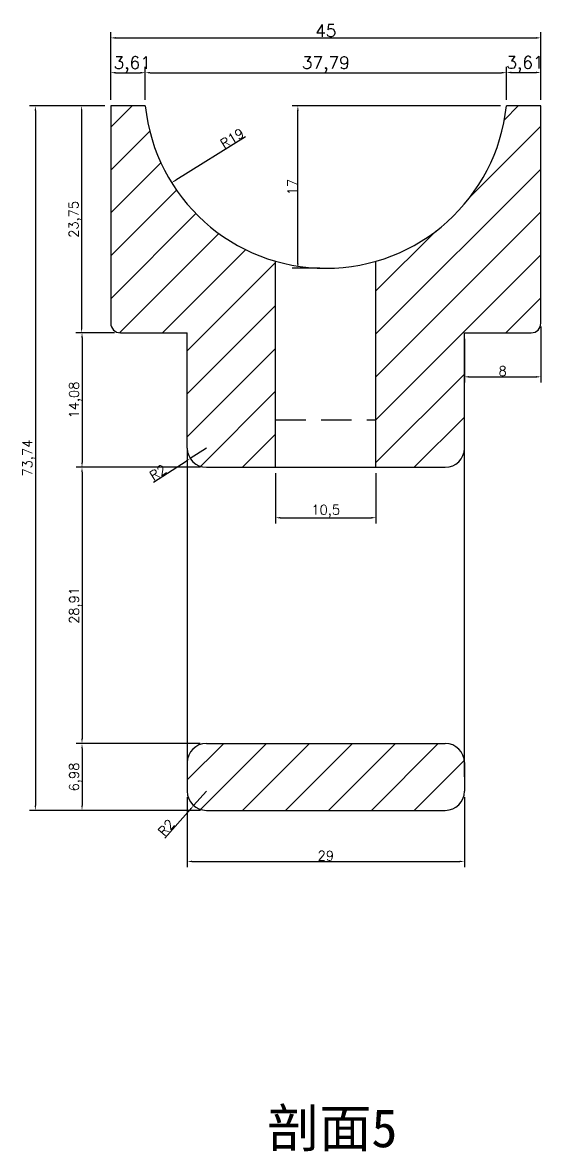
# Model space of a CAD drawing. Header units: millimetres. Extents: x 6817 to 10425, y -2870 to -164.
# Drawn here: x 7948.9 to 8003.2, y -2810.4 to -2692.2 of the extents above; entities that cross this region are included whole.
import ezdxf

# ---------------------------------------------------------------- set-up
doc = ezdxf.new("R2010")
doc.units = ezdxf.units.MM
doc.linetypes.add('HIDDEN', pattern=[9.525, 6.35, -3.175])
doc.layers.add('图层2', color=108, linetype='Continuous')
doc.styles.get("Standard").update_dxf_attribs({"font": 'txt', "bigfont": 'gbcbig.shx'})
doc.dimstyles.new('ISO-25', dxfattribs={"dimtxt": 1, "dimasz": 0.5, "dimexe": 0.6, "dimexo": 0.625, "dimgap": 0.1, "dimtad": 1, "dimtxsty": 'Standard', "dimcen": 2.5, "dimadec": 0, "dimazin": 0, "dimtfac": 1, "dimtmove": 0, "dimatfit": 3, "dimfxl": 1, "dimarcsym": 0})
pattern_1 = [(45, (44.474, -33.572), (-2.245064, 2.245064), [])]

# ---------------------------------------------------------------- blocks, each defined once
blk = doc.blocks.new('*D1389')
at = {"layer": 'Defpoints', "color": 0, "linetype": 'ByBlock', "transparency": 16777216}
for p in [(7961.75, -2697.44), (7958.14, -2700.91), (7961.75, -2700.91)]:
    blk.add_point(p, dxfattribs=at)
at = {"layer": '图层2', "color": 0, "linetype": 'ByBlock', "lineweight": -2, "transparency": 16777216}
for p, q in [((7958.14, -2700.29), (7958.14, -2696.84)), ((7958.64, -2697.44), (7961.25, -2697.44)), ((7961.75, -2700.29), (7961.75, -2696.84))]:
    blk.add_line(p, q, dxfattribs=at)
at = {"layer": '图层2', "color": 0, "linetype": 'ByBlock', "transparency": 16777216}
for points in [[(7958.64, -2697.35), (7958.64, -2697.52), (7958.14, -2697.44)], [(7961.25, -2697.35), (7961.25, -2697.52), (7961.75, -2697.44)]]:
    blk.add_solid(points, dxfattribs=at)
at = {"layer": '图层2', "color": 0, "linetype": 'ByBlock', "transparency": 16777216, "insert": (7960.38, -2696.58), "char_height": 1.3, "attachment_point": 5}
blk.add_mtext('3,61', dxfattribs=at)
blk = doc.blocks.new('*D1390')
at = {"layer": 'Defpoints', "color": 0, "linetype": 'ByBlock', "transparency": 16777216}
for p in [(7999.54, -2697.44), (7961.75, -2700.91), (7999.54, -2700.91)]:
    blk.add_point(p, dxfattribs=at)
at = {"layer": '图层2', "color": 0, "linetype": 'ByBlock', "lineweight": -2, "transparency": 16777216}
for p, q in [((7961.75, -2700.29), (7961.75, -2696.84)), ((7962.25, -2697.44), (7999.04, -2697.44)), ((7999.54, -2700.29), (7999.54, -2696.84))]:
    blk.add_line(p, q, dxfattribs=at)
at = {"layer": '图层2', "color": 0, "linetype": 'ByBlock', "transparency": 16777216}
for points in [[(7962.25, -2697.35), (7962.25, -2697.52), (7961.75, -2697.44)], [(7999.04, -2697.35), (7999.04, -2697.52), (7999.54, -2697.44)]]:
    blk.add_solid(points, dxfattribs=at)
at = {"layer": '图层2', "color": 0, "linetype": 'ByBlock', "transparency": 16777216, "insert": (7980.64, -2696.58), "char_height": 1.3, "attachment_point": 5}
blk.add_mtext('37,79', dxfattribs=at)
blk = doc.blocks.new('*D1391')
at = {"layer": 'Defpoints', "color": 0, "linetype": 'ByBlock', "transparency": 16777216}
for p in [(8003.14, -2697.41), (7999.54, -2700.91), (8003.14, -2700.91)]:
    blk.add_point(p, dxfattribs=at)
at = {"layer": '图层2', "color": 0, "linetype": 'ByBlock', "lineweight": -2, "transparency": 16777216}
for p, q in [((7999.54, -2700.29), (7999.54, -2696.81)), ((8000.04, -2697.41), (8002.64, -2697.41)), ((8003.14, -2700.29), (8003.14, -2696.81))]:
    blk.add_line(p, q, dxfattribs=at)
at = {"layer": '图层2', "color": 0, "linetype": 'ByBlock', "transparency": 16777216}
for points in [[(8000.04, -2697.33), (8000.04, -2697.5), (7999.54, -2697.41)], [(8002.64, -2697.33), (8002.64, -2697.5), (8003.14, -2697.41)]]:
    blk.add_solid(points, dxfattribs=at)
at = {"layer": '图层2', "color": 0, "linetype": 'ByBlock', "transparency": 16777216, "insert": (8001.48, -2696.56), "char_height": 1.3, "attachment_point": 5}
blk.add_mtext('3,61', dxfattribs=at)
blk = doc.blocks.new('*D1392')
at = {"layer": 'Defpoints', "color": 0, "linetype": 'ByBlock', "transparency": 16777216}
for p in [(8003.14, -2693.79), (7958.14, -2700.91), (8003.14, -2700.91)]:
    blk.add_point(p, dxfattribs=at)
at = {"layer": '图层2', "color": 0, "linetype": 'ByBlock', "lineweight": -2, "transparency": 16777216}
for p, q in [((7958.14, -2700.29), (7958.14, -2693.19)), ((7958.64, -2693.79), (8002.64, -2693.79)), ((8003.14, -2700.29), (8003.14, -2693.19))]:
    blk.add_line(p, q, dxfattribs=at)
at = {"layer": '图层2', "color": 0, "linetype": 'ByBlock', "transparency": 16777216}
for points in [[(7958.64, -2693.71), (7958.64, -2693.88), (7958.14, -2693.79)], [(8002.64, -2693.71), (8002.64, -2693.88), (8003.14, -2693.79)]]:
    blk.add_solid(points, dxfattribs=at)
at = {"layer": '图层2', "color": 0, "linetype": 'ByBlock', "transparency": 16777216, "insert": (7980.64, -2693.04), "char_height": 1.3, "attachment_point": 5}
blk.add_mtext('45', dxfattribs=at)
blk = doc.blocks.new('*D1393')
at = {"layer": 'Defpoints', "color": 0, "linetype": 'ByBlock', "transparency": 16777216}
for p in [(7980.64, -2698.91), (7964.51, -2708.96)]:
    blk.add_point(p, dxfattribs=at)
at = {"layer": '图层2', "color": 0, "linetype": 'ByBlock', "lineweight": -2, "transparency": 16777216}
blk.add_line((7972.24, -2704.15), (7964.94, -2708.69), dxfattribs=at)
at = {"layer": '图层2', "color": 0, "linetype": 'ByBlock', "transparency": 16777216}
blk.add_solid([(7964.89, -2708.62), (7964.98, -2708.76), (7964.51, -2708.96)], dxfattribs=at)
at = {"layer": '图层2', "color": 0, "linetype": 'ByBlock', "transparency": 16777216, "insert": (7970.84, -2704.31), "char_height": 1, "attachment_point": 5, "rotation": 31.9165}
blk.add_mtext('R19', dxfattribs=at)
blk = doc.blocks.new('*D1394')
at = {"layer": 'Defpoints', "color": 0, "linetype": 'ByBlock', "transparency": 16777216}
for p in [(7977.72, -2700.91), (7999.54, -2700.91), (7980.64, -2717.91)]:
    blk.add_point(p, dxfattribs=at)
at = {"layer": '图层2', "color": 0, "linetype": 'ByBlock', "lineweight": -2, "transparency": 16777216}
for p, q in [((7998.91, -2700.91), (7977.12, -2700.91)), ((7977.72, -2717.41), (7977.72, -2701.41)), ((7980.02, -2717.91), (7977.12, -2717.91))]:
    blk.add_line(p, q, dxfattribs=at)
at = {"layer": '图层2', "color": 0, "linetype": 'ByBlock', "transparency": 16777216}
for points in [[(7977.63, -2701.41), (7977.8, -2701.41), (7977.72, -2700.91)], [(7977.63, -2717.41), (7977.8, -2717.41), (7977.72, -2717.91)]]:
    blk.add_solid(points, dxfattribs=at)
at = {"layer": '图层2', "color": 0, "linetype": 'ByBlock', "transparency": 16777216, "insert": (7977.12, -2709.41), "char_height": 1, "attachment_point": 5, "rotation": 90}
blk.add_mtext('17', dxfattribs=at)
blk = doc.blocks.new('*D1408')
at = {"layer": 'Defpoints', "color": 0, "linetype": 'ByBlock', "transparency": 16777216}
for p in [(7966.46, -2737.82), (7968.14, -2736.74)]:
    blk.add_point(p, dxfattribs=at)
at = {"layer": '图层2', "color": 0, "linetype": 'ByBlock', "lineweight": -2, "transparency": 16777216}
for p, q in [((7968.14, -2736.74), (7966.46, -2737.82)), ((7962.62, -2740.29), (7966.04, -2738.09))]:
    blk.add_line(p, q, dxfattribs=at)
at = {"layer": '图层2', "color": 0, "linetype": 'ByBlock', "transparency": 16777216}
blk.add_solid([(7965.99, -2738.02), (7966.08, -2738.16), (7966.46, -2737.82)], dxfattribs=at)
at = {"layer": '图层2', "color": 0, "linetype": 'ByBlock', "transparency": 16777216, "insert": (7963.08, -2739.28), "char_height": 1, "attachment_point": 5, "rotation": 32.6794}
blk.add_mtext('R2', dxfattribs=at)
blk = doc.blocks.new('*D1409')
at = {"layer": 'Defpoints', "color": 0, "linetype": 'ByBlock', "transparency": 16777216}
for p in [(7968.14, -2772.65), (7966.81, -2774.15)]:
    blk.add_point(p, dxfattribs=at)
at = {"layer": '图层2', "color": 0, "linetype": 'ByBlock', "lineweight": -2, "transparency": 16777216}
for p, q in [((7968.14, -2772.65), (7966.81, -2774.15)), ((7963.78, -2777.56), (7966.48, -2774.52))]:
    blk.add_line(p, q, dxfattribs=at)
at = {"layer": '图层2', "color": 0, "linetype": 'ByBlock', "transparency": 16777216}
blk.add_solid([(7966.42, -2774.47), (7966.54, -2774.58), (7966.81, -2774.15)], dxfattribs=at)
at = {"layer": '图层2', "color": 0, "linetype": 'ByBlock', "transparency": 16777216, "insert": (7963.95, -2776.46), "char_height": 1, "attachment_point": 5, "rotation": 48.3687}
blk.add_mtext('R2', dxfattribs=at)
blk = doc.blocks.new('*D1410')
at = {"layer": 'Defpoints', "color": 0, "linetype": 'ByBlock', "transparency": 16777216}
for p in [(7958.14, -2700.91), (7955.09, -2724.66), (7959.14, -2724.66)]:
    blk.add_point(p, dxfattribs=at)
at = {"layer": '图层2', "color": 0, "linetype": 'ByBlock', "lineweight": -2, "transparency": 16777216}
for p, q in [((7957.52, -2700.91), (7954.49, -2700.91)), ((7955.09, -2701.41), (7955.09, -2724.16)), ((7958.52, -2724.66), (7954.49, -2724.66))]:
    blk.add_line(p, q, dxfattribs=at)
at = {"layer": '图层2', "color": 0, "linetype": 'ByBlock', "transparency": 16777216}
for points in [[(7955.01, -2701.41), (7955.17, -2701.41), (7955.09, -2700.91)], [(7955.01, -2724.16), (7955.17, -2724.16), (7955.09, -2724.66)]]:
    blk.add_solid(points, dxfattribs=at)
at = {"layer": '图层2', "color": 0, "linetype": 'ByBlock', "transparency": 16777216, "insert": (7954.41, -2712.79), "char_height": 1, "attachment_point": 5, "rotation": 90}
blk.add_mtext('23,75', dxfattribs=at)
blk = doc.blocks.new('*D1411')
at = {"layer": 'Defpoints', "color": 0, "linetype": 'ByBlock', "transparency": 16777216}
for p in [(7959.14, -2724.66), (7955.13, -2738.74), (7968.14, -2738.74)]:
    blk.add_point(p, dxfattribs=at)
at = {"layer": '图层2', "color": 0, "linetype": 'ByBlock', "lineweight": -2, "transparency": 16777216}
for p, q in [((7958.52, -2724.66), (7954.53, -2724.66)), ((7955.13, -2725.16), (7955.13, -2738.24)), ((7967.52, -2738.74), (7954.53, -2738.74))]:
    blk.add_line(p, q, dxfattribs=at)
at = {"layer": '图层2', "color": 0, "linetype": 'ByBlock', "transparency": 16777216}
for points in [[(7955.05, -2725.16), (7955.21, -2725.16), (7955.13, -2724.66)], [(7955.05, -2738.24), (7955.21, -2738.24), (7955.13, -2738.74)]]:
    blk.add_solid(points, dxfattribs=at)
at = {"layer": '图层2', "color": 0, "linetype": 'ByBlock', "transparency": 16777216, "insert": (7954.45, -2731.7), "char_height": 1, "attachment_point": 5, "rotation": 90}
blk.add_mtext('14,08', dxfattribs=at)
blk = doc.blocks.new('*D1412')
at = {"layer": 'Defpoints', "color": 0, "linetype": 'ByBlock', "transparency": 16777216}
for p in [(7967.52, -2738.74), (7955.13, -2767.65), (7968.1, -2767.65)]:
    blk.add_point(p, dxfattribs=at)
at = {"layer": '图层2', "color": 0, "linetype": 'ByBlock', "lineweight": -2, "transparency": 16777216}
for p, q in [((7966.89, -2738.74), (7954.53, -2738.74)), ((7955.13, -2739.24), (7955.13, -2767.15)), ((7967.48, -2767.65), (7954.53, -2767.65))]:
    blk.add_line(p, q, dxfattribs=at)
at = {"layer": '图层2', "color": 0, "linetype": 'ByBlock', "transparency": 16777216}
for points in [[(7955.05, -2739.24), (7955.21, -2739.24), (7955.13, -2738.74)], [(7955.05, -2767.15), (7955.21, -2767.15), (7955.13, -2767.65)]]:
    blk.add_solid(points, dxfattribs=at)
at = {"layer": '图层2', "color": 0, "linetype": 'ByBlock', "transparency": 16777216, "insert": (7954.45, -2753.2), "char_height": 1, "attachment_point": 5, "rotation": 90}
blk.add_mtext('28,91', dxfattribs=at)
blk = doc.blocks.new('*D1413')
at = {"layer": 'Defpoints', "color": 0, "linetype": 'ByBlock', "transparency": 16777216}
for p in [(7967.85, -2767.67), (7955.13, -2774.65), (7968.14, -2774.65)]:
    blk.add_point(p, dxfattribs=at)
at = {"layer": '图层2', "color": 0, "linetype": 'ByBlock', "lineweight": -2, "transparency": 16777216}
for p, q in [((7967.23, -2767.67), (7954.53, -2767.67)), ((7955.13, -2768.17), (7955.13, -2774.15)), ((7967.52, -2774.65), (7954.53, -2774.65))]:
    blk.add_line(p, q, dxfattribs=at)
at = {"layer": '图层2', "color": 0, "linetype": 'ByBlock', "transparency": 16777216}
for points in [[(7955.05, -2768.17), (7955.21, -2768.17), (7955.13, -2767.67)], [(7955.05, -2774.15), (7955.21, -2774.15), (7955.13, -2774.65)]]:
    blk.add_solid(points, dxfattribs=at)
at = {"layer": '图层2', "color": 0, "linetype": 'ByBlock', "transparency": 16777216, "insert": (7954.45, -2771.16), "char_height": 1, "attachment_point": 5, "rotation": 90}
blk.add_mtext('6,98', dxfattribs=at)
blk = doc.blocks.new('*D1414')
at = {"layer": 'Defpoints', "color": 0, "linetype": 'ByBlock', "transparency": 16777216}
for p in [(7966.14, -2772.65), (7995.14, -2772.65), (7995.14, -2780)]:
    blk.add_point(p, dxfattribs=at)
at = {"layer": '图层2', "color": 0, "linetype": 'ByBlock', "lineweight": -2, "transparency": 16777216}
for p, q in [((7966.14, -2773.28), (7966.14, -2780.6)), ((7995.14, -2773.28), (7995.14, -2780.6)), ((7966.64, -2780), (7994.64, -2780))]:
    blk.add_line(p, q, dxfattribs=at)
at = {"layer": '图层2', "color": 0, "linetype": 'ByBlock', "transparency": 16777216}
for points in [[(7966.64, -2779.92), (7966.64, -2780.08), (7966.14, -2780)], [(7994.64, -2779.92), (7994.64, -2780.08), (7995.14, -2780)]]:
    blk.add_solid(points, dxfattribs=at)
at = {"layer": '图层2', "color": 0, "linetype": 'ByBlock', "transparency": 16777216, "insert": (7980.64, -2779.4), "char_height": 1, "attachment_point": 5}
blk.add_mtext('29', dxfattribs=at)
blk = doc.blocks.new('*D1415')
at = {"layer": 'Defpoints', "color": 0, "linetype": 'ByBlock', "transparency": 16777216}
for p in [(8003.14, -2723.38), (7995.14, -2724.66), (8003.14, -2729.27)]:
    blk.add_point(p, dxfattribs=at)
at = {"layer": '图层2', "color": 0, "linetype": 'ByBlock', "lineweight": -2, "transparency": 16777216}
for p, q in [((8003.14, -2724.01), (8003.14, -2729.87)), ((7995.14, -2725.29), (7995.14, -2729.87)), ((7995.64, -2729.27), (8002.64, -2729.27))]:
    blk.add_line(p, q, dxfattribs=at)
at = {"layer": '图层2', "color": 0, "linetype": 'ByBlock', "transparency": 16777216}
for points in [[(7995.64, -2729.19), (7995.64, -2729.36), (7995.14, -2729.27)], [(8002.64, -2729.19), (8002.64, -2729.36), (8003.14, -2729.27)]]:
    blk.add_solid(points, dxfattribs=at)
at = {"layer": '图层2', "color": 0, "linetype": 'ByBlock', "transparency": 16777216, "insert": (7999.14, -2728.67), "char_height": 1, "attachment_point": 5}
blk.add_mtext('8', dxfattribs=at)
blk = doc.blocks.new('*D1416')
at = {"layer": 'Defpoints', "color": 0, "linetype": 'ByBlock', "transparency": 16777216}
for p in [(7958.14, -2700.91), (7950.25, -2774.65), (7968.14, -2774.65)]:
    blk.add_point(p, dxfattribs=at)
at = {"layer": '图层2', "color": 0, "linetype": 'ByBlock', "lineweight": -2, "transparency": 16777216}
for p, q in [((7957.52, -2700.91), (7949.65, -2700.91)), ((7950.25, -2701.41), (7950.25, -2774.15)), ((7967.52, -2774.65), (7949.65, -2774.65))]:
    blk.add_line(p, q, dxfattribs=at)
at = {"layer": '图层2', "color": 0, "linetype": 'ByBlock', "transparency": 16777216}
for points in [[(7950.17, -2701.41), (7950.33, -2701.41), (7950.25, -2700.91)], [(7950.17, -2774.15), (7950.33, -2774.15), (7950.25, -2774.65)]]:
    blk.add_solid(points, dxfattribs=at)
at = {"layer": '图层2', "color": 0, "linetype": 'ByBlock', "transparency": 16777216, "insert": (7949.57, -2737.78), "char_height": 1, "attachment_point": 5, "rotation": 90}
blk.add_mtext('73,74', dxfattribs=at)
blk = doc.blocks.new('*D1417')
at = {"layer": 'Defpoints', "color": 0, "linetype": 'ByBlock', "transparency": 16777216}
for p in [(7975.39, -2738.74), (7985.89, -2738.74), (7985.89, -2744.02)]:
    blk.add_point(p, dxfattribs=at)
at = {"layer": '图层2', "color": 0, "linetype": 'ByBlock', "lineweight": -2, "transparency": 16777216}
for p, q in [((7975.39, -2739.37), (7975.39, -2744.62)), ((7985.89, -2739.37), (7985.89, -2744.62)), ((7975.89, -2744.02), (7985.39, -2744.02))]:
    blk.add_line(p, q, dxfattribs=at)
at = {"layer": '图层2', "color": 0, "linetype": 'ByBlock', "transparency": 16777216}
for points in [[(7975.89, -2743.94), (7975.89, -2744.11), (7975.39, -2744.02)], [(7985.39, -2743.94), (7985.39, -2744.11), (7985.89, -2744.02)]]:
    blk.add_solid(points, dxfattribs=at)
at = {"layer": '图层2', "color": 0, "linetype": 'ByBlock', "transparency": 16777216, "insert": (7980.64, -2743.34), "char_height": 1, "attachment_point": 5}
blk.add_mtext('10,5', dxfattribs=at)

msp = doc.modelspace()

# ---------------------------------------------------------------- hatches: boundary and pattern name
at = {"layer": '图层2', "linetype": 'ByBlock'}
h = msp.add_hatch(dxfattribs=at)
h.set_pattern_fill('ANSI31', color=4)
h.set_pattern_definition(pattern_1)
h.paths.add_polyline_path([(7966.141, -2724.664), (7966.141, -2736.745, 0.4142136), (7968.141, -2738.745), (7975.391, -2738.745), (7975.391, -2717.17, -0.3053358), (7961.747, -2700.91), (7958.141, -2700.91), (7958.141, -2723.664, 0.4142136), (7959.141, -2724.664)])
h = msp.add_hatch(dxfattribs=at)
h.set_pattern_fill('ANSI31', color=4)
h.set_pattern_definition(pattern_1)
h.paths.add_polyline_path([(7995.141, -2724.664), (8002.141, -2724.664, 0.4142136), (8003.141, -2723.664), (8003.141, -2700.91), (7999.536, -2700.91, -0.3053358), (7985.891, -2717.17), (7985.891, -2738.745), (7993.141, -2738.745, 0.4142136), (7995.141, -2736.745)])
h.paths.add_polyline_path([(7993.141, -2774.652, 0.4142136), (7995.141, -2772.652), (7995.141, -2769.652, 0.4142136), (7993.141, -2767.652), (7968.141, -2767.652, 0.4142136), (7966.141, -2769.652), (7966.141, -2771.152), (7966.141, -2772.652, 0.4142136), (7968.141, -2774.652)])

# ---------------------------------------------------------------- linework, layer by layer
at = {"layer": '图层2', "color": 2, "linetype": 'ByBlock'}
for p, q in [((7958.141, -2700.91), (7958.141, -2723.664)), ((7961.747, -2700.91), (7958.141, -2700.91)), ((8003.141, -2700.91), (7999.536, -2700.91)), ((8003.141, -2723.664), (8003.141, -2700.91)), ((7975.391, -2738.745), (7975.391, -2717.17)), ((7985.891, -2738.745), (7985.891, -2717.17)), ((7959.141, -2724.664), (7966.141, -2724.664)), ((7966.141, -2736.745), (7966.141, -2724.664)), ((7995.141, -2736.745), (7995.141, -2724.664)), ((7995.141, -2724.664), (8002.141, -2724.664)), ((7966.141, -2736.745), (7966.141, -2771.152)), ((7995.141, -2771.152), (7995.141, -2736.745)), ((7968.141, -2738.745), (7993.141, -2738.745)), ((7968.141, -2767.652), (7993.141, -2767.652)), ((7966.141, -2769.652), (7966.141, -2772.652)), ((7995.141, -2769.652), (7995.141, -2772.652)), ((7968.141, -2774.652), (7993.141, -2774.652))]:
    msp.add_line(p, q, dxfattribs=at)
at = {"layer": '图层2', "color": 1, "linetype": 'HIDDEN', "ltscale": 0.5}
msp.add_line((7975.391, -2733.786), (7985.891, -2733.786), dxfattribs=at)
at = {"layer": '图层2', "color": 2, "linetype": 'ByBlock'}
for centre, radius, start, end in [((7980.641, -2698.91), 19, 186.04233, 353.95767), ((7959.141, -2723.664), 1, 180, 270), ((8002.141, -2723.664), 1, 270, 360), ((7968.141, -2736.745), 2, 180, 270), ((7993.141, -2736.745), 2, 270, 360), ((7968.141, -2769.652), 2, 90, 180), ((7993.141, -2769.652), 2, 0, 90), ((7968.141, -2772.652), 2, 180, 270), ((7993.141, -2772.652), 2, 270, 0)]:
    msp.add_arc(centre, radius, start, end, dxfattribs=at)

# ---------------------------------------------------------------- texts
at = {"color": 2, "insert": (7988.135, -2805.91), "char_height": 4.00662, "width": 76.48743, "attachment_point": 3}
msp.add_mtext('{\\fSimSun|b0|i0|c134|p2;剖面5}', dxfattribs=at)

# ---------------------------------------------------------------- dimensions: what is measured, and where the dimension line sits
at = {"layer": '图层2', "color": 3, "linetype": 'ByBlock'}
for base, p1, p2, picture, middle in [((8003.141, -2693.794), (7958.141, -2700.91), (8003.141, -2700.91), '*D1392', (7980.641, -2693.044)), ((7999.536, -2697.438), (7961.747, -2700.91), (7999.536, -2700.91), '*D1390', (7980.641, -2696.58))]:
    dim = msp.add_linear_dim(base=base, p1=p1, p2=p2, dimstyle='ISO-25', override={"dimtxt": 1.3}, dxfattribs=at)
    dim.commit()
    dim.dimension.update_dxf_attribs({"geometry": picture, "text_midpoint": middle})
for base, p1, p2, picture, middle in [((7961.747, -2697.438), (7958.141, -2700.91), (7961.747, -2700.91), '*D1389', (7960.38, -2697.438)), ((8003.1412, -2697.415), (7999.5356, -2700.9101), (8003.1412, -2700.9101), '*D1391', (8001.4776, -2697.415))]:
    dim = msp.add_linear_dim(base=base, p1=p1, p2=p2, dimstyle='ISO-25', override={"dimtxt": 1.3}, dxfattribs=at)
    dim.commit()
    dim.dimension.update_dxf_attribs({"geometry": picture, "text_midpoint": middle, "dimtype": 160})
for center, mpoint, picture, middle in [((7980.641, -2698.91), (7964.514, -2708.955), '*D1393', (7971.16, -2704.815)), ((7968.141, -2736.745), (7966.458, -2737.825), '*D1408', (7963.403, -2739.785)), ((7968.141, -2772.652), (7966.813, -2774.147), '*D1409', (7964.399, -2776.862))]:
    dim = msp.add_radius_dim(center=center, mpoint=mpoint, dimstyle='ISO-25', dxfattribs=at)
    dim.commit()
    dim.dimension.update_dxf_attribs({"geometry": picture, "text_midpoint": middle, "dimtype": 164})
for base, p1, p2, picture, middle in [((7950.251, -2774.652), (7958.141, -2700.91), (7968.141, -2774.652), '*D1416', (7949.568, -2737.781)), ((7955.089, -2724.664), (7958.141, -2700.91), (7959.141, -2724.664), '*D1410', (7954.406, -2712.787)), ((7977.716, -2700.91), (7980.641, -2717.91), (7999.536, -2700.91), '*D1394', (7977.116, -2709.41)), ((7955.131, -2738.745), (7959.141, -2724.664), (7968.141, -2738.745), '*D1411', (7954.447, -2731.704)), ((7955.131, -2767.652), (7967.516, -2738.745), (7968.101, -2767.652), '*D1412', (7954.447, -2753.199)), ((7955.131, -2774.652), (7967.854, -2767.673), (7968.141, -2774.652), '*D1413', (7954.447, -2771.162))]:
    dim = msp.add_linear_dim(base=base, p1=p1, p2=p2, angle=90, dimstyle='ISO-25', dxfattribs=at)
    dim.commit()
    dim.dimension.update_dxf_attribs({"geometry": picture, "text_midpoint": middle})
for base, p1, p2, picture, middle in [((8003.141, -2729.272), (7995.141, -2724.664), (8003.141, -2723.383), '*D1415', (7999.141, -2728.672)), ((7985.891, -2744.023), (7975.391, -2738.745), (7985.891, -2738.745), '*D1417', (7980.641, -2743.34)), ((7995.141, -2780.001), (7966.141, -2772.652), (7995.141, -2772.652), '*D1414', (7980.641, -2779.401))]:
    dim = msp.add_linear_dim(base=base, p1=p1, p2=p2, dimstyle='ISO-25', dxfattribs=at)
    dim.commit()
    dim.dimension.update_dxf_attribs({"geometry": picture, "text_midpoint": middle})

doc.saveas('drawing.dxf')
